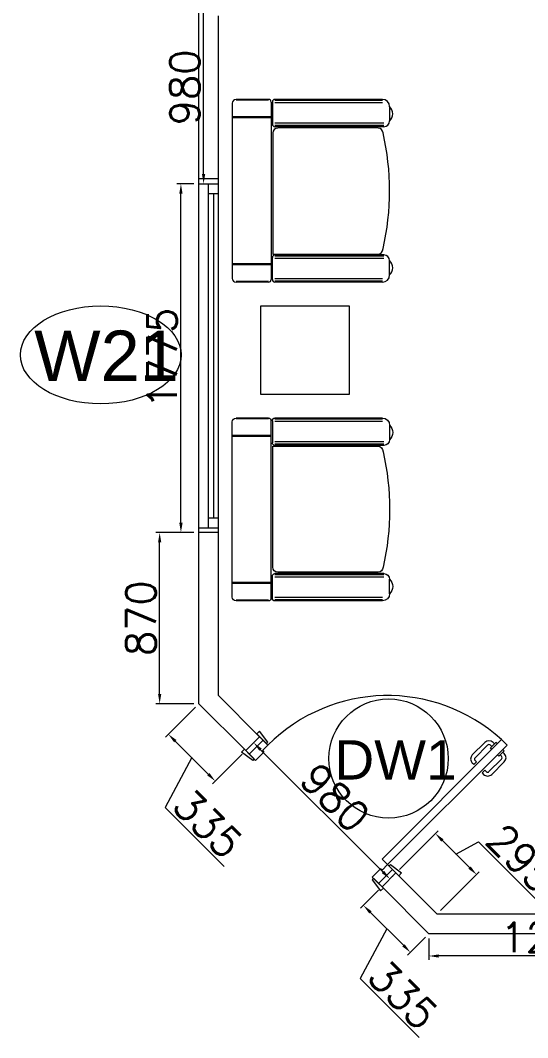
# Model space of a CAD drawing. Header units: millimetres. Extents: x -2143172 to 5255, y -610845 to 279739.
# Drawn here: x -1099944 to -1097365, y -582997 to -577820 of the extents above; entities that cross this region are included whole.
import ezdxf

# ---------------------------------------------------------------- set-up
doc = ezdxf.new("R2010")
doc.units = ezdxf.units.MM
doc.header["$LTSCALE"] = 30
doc.layers.get('0').update_dxf_attribs({"lineweight": 5})
doc.layers.get('Defpoints').update_dxf_attribs({"lineweight": 5})
for name, color, linetype, lineweight in [('Al Window tag', 5, 'Continuous', 5), ('Aluminum', 7, 'Continuous', 5), ('dims.', 152, 'Continuous', 5), ('DTAG', 20, 'Continuous', 9), ('LOADING', 163, 'Continuous', 5), ('Walls', 32, 'Continuous', 5)]:
    doc.layers.add(name, color=color, linetype=linetype, lineweight=lineweight)
doc.layers.add('Wooden Joinery', color=7, linetype='Continuous', lineweight=5, true_color=0x521300)
doc.styles.add('SIMPLEX', font='SIMPLEX.shx', dxfattribs={"height": 150})
doc.styles.add('TTLB-A0-JeddahDP$0$swis721', font='swiss.ttf')
doc.dimstyles.new('Buk', dxfattribs={"dimtxt": 150, "dimasz": 50, "dimexe": 20, "dimexo": 25, "dimgap": 20, "dimtad": 1, "dimdec": 0, "dimrnd": 5, "dimdsep": 46, "dimtxsty": 'SIMPLEX', "dimcen": 0, "dimdle": 20, "dimclrd": 256, "dimclre": 256, "dimclrt": 256, "dimadec": 0, "dimazin": 0, "dimtfac": 0.0075, "dimtdec": 0, "dimtmove": 1, "dimatfit": 2, "dimldrblk": 'ARCHTICK', "dimfxl": 1, "dimtolj": 1, "dimtzin": 0, "dimlwd": -1, "dimlwe": -1, "dimarcsym": 0})

# ---------------------------------------------------------------- blocks, each defined once
blk = doc.blocks.new('*D632')
at = {"layer": 'Defpoints', "color": 0, "transparency": 16777216}
for p in [(-1097866.6, -582468.1, 0.1), (-1096626.1, -582468.1, 0.2), (-1097866.6, -582581.6)]:
    blk.add_point(p, dxfattribs=at)
at = {"layer": 'dims.', "linetype": 'Continuous', "transparency": 16777216}
for p, q in [((-1097866.6, -582493.1), (-1097866.6, -582601.6)), ((-1096626.1, -582493.1), (-1096626.1, -582601.6))]:
    blk.add_line(p, q, dxfattribs=at)
at = {"layer": 'dims.', "transparency": 16777216}
blk.add_line((-1096676.1, -582581.6), (-1097816.6, -582581.6), dxfattribs=at)
for points in [[(-1097816.6, -582573.3), (-1097816.6, -582589.9), (-1097866.6, -582581.6)], [(-1096676.1, -582573.3), (-1096676.1, -582589.9), (-1096626.1, -582581.6)]]:
    blk.add_solid(points, dxfattribs=at)
at = {"layer": 'dims.', "transparency": 16777216, "insert": (-1097246.3, -582486.6), "char_height": 150, "attachment_point": 5, "style": 'SIMPLEX'}
blk.add_mtext('\\A1;1240', dxfattribs=at)
blk = doc.blocks.new('_ArchTick')
at = {"color": 0, "linetype": 'ByBlock', "const_width": 0.15}
blk.add_lwpolyline([(-0.5, -0.5), (0.5, 0.5)], dxfattribs=at)
blk = doc.blocks.new('*D633')
at = {"layer": 'Defpoints', "color": 0, "transparency": 16777216}
for p in [(-1098105.1, -582229.6, 0.1), (-1098199.6, -582324.1), (-1097866.6, -582468.1, 0.1)]:
    blk.add_point(p, dxfattribs=at)
at = {"layer": 'dims.', "linetype": 'Continuous', "transparency": 16777216}
for p, q in [((-1098122.8, -582247.3), (-1098213.8, -582338.3)), ((-1097884.2, -582485.8), (-1097975.2, -582576.8))]:
    blk.add_line(p, q, dxfattribs=at)
at = {"layer": 'dims.', "transparency": 16777216}
for p, q in [((-1097996.5, -582527.3), (-1098164.3, -582359.5)), ((-1098080.4, -582443.4), (-1098216.5, -582696.2)), ((-1098216.5, -582696.2), (-1097915.5, -582997.2))]:
    blk.add_line(p, q, dxfattribs=at)
for points in [[(-1098158.4, -582353.6), (-1098170.2, -582365.4), (-1098199.6, -582324.1)], [(-1097990.6, -582521.4), (-1098002.4, -582533.2), (-1097961.1, -582562.7)]]:
    blk.add_solid(points, dxfattribs=at)
at = {"layer": 'dims.', "transparency": 16777216, "insert": (-1097998.8, -582779.5), "char_height": 150, "attachment_point": 5, "rotation": 315, "style": 'SIMPLEX'}
blk.add_mtext('\\A1;335', dxfattribs=at)
blk = doc.blocks.new('*D634')
at = {"layer": 'Defpoints', "color": 0, "transparency": 16777216}
for p in [(-1097833.8, -581958.3), (-1098034.4, -582158.9, 0.1), (-1097825.1, -582368.1, 0.1)]:
    blk.add_point(p, dxfattribs=at)
at = {"layer": 'dims.', "linetype": 'Continuous', "transparency": 16777216}
for p, q in [((-1098016.7, -582141.2), (-1097819.7, -581944.2)), ((-1097807.5, -582350.4), (-1097610.5, -582153.4))]:
    blk.add_line(p, q, dxfattribs=at)
at = {"layer": 'dims.', "transparency": 16777216}
for p, q in [((-1097660, -582132.2), (-1097798.5, -581993.7)), ((-1097729.2, -582063), (-1097614.3, -582001.1)), ((-1097614.3, -582001.1), (-1097313.3, -582302.1))]:
    blk.add_line(p, q, dxfattribs=at)
for points in [[(-1097792.6, -581987.8), (-1097804.4, -581999.6), (-1097833.8, -581958.3)], [(-1097654.1, -582126.3), (-1097665.8, -582138.1), (-1097624.6, -582167.6)]]:
    blk.add_solid(points, dxfattribs=at)
at = {"layer": 'dims.', "transparency": 16777216, "insert": (-1097396.6, -582084.4), "char_height": 150, "attachment_point": 5, "rotation": 315, "style": 'SIMPLEX'}
blk.add_mtext('\\A1;295', dxfattribs=at)
blk = doc.blocks.new('*D635')
at = {"layer": 'Defpoints', "color": 0, "transparency": 16777216}
for p in [(-1098762.7, -581501.3, 0.1), (-1098757.9, -581496.5), (-1098069.7, -582194.3, 0.1)]:
    blk.add_point(p, dxfattribs=at)
at = {"layer": 'dims.', "linetype": 'Continuous', "transparency": 16777216}
for p, q in [((-1098745, -581483.6), (-1098743.8, -581482.4)), ((-1098052.1, -582176.6), (-1098050.8, -582175.3))]:
    blk.add_line(p, q, dxfattribs=at)
at = {"layer": 'dims.', "transparency": 16777216}
blk.add_line((-1098100.3, -582154.1), (-1098722.6, -581531.9), dxfattribs=at)
for points in [[(-1098716.7, -581526), (-1098728.5, -581537.8), (-1098757.9, -581496.5)], [(-1098094.4, -582148.2), (-1098106.2, -582160), (-1098065, -582189.5)]]:
    blk.add_solid(points, dxfattribs=at)
at = {"layer": 'dims.', "transparency": 16777216, "insert": (-1098344.3, -581775.8), "char_height": 150, "attachment_point": 5, "rotation": 315, "style": 'SIMPLEX'}
blk.add_mtext('\\A1;980', dxfattribs=at)
blk = doc.blocks.new('*D636')
at = {"layer": 'Defpoints', "color": 0, "transparency": 16777216}
for p in [(-1099036.6, -581298.1, 0.1), (-1099191.6, -581453.2), (-1098798.1, -581536.6, 0.1)]:
    blk.add_point(p, dxfattribs=at)
at = {"layer": 'dims.', "linetype": 'Continuous', "transparency": 16777216}
for p, q in [((-1099054.2, -581315.8), (-1099205.8, -581467.3)), ((-1098815.7, -581554.3), (-1098967.3, -581705.8))]:
    blk.add_line(p, q, dxfattribs=at)
at = {"layer": 'dims.', "transparency": 16777216}
for p, q in [((-1098988.5, -581656.3), (-1099156.3, -581488.5)), ((-1099072.4, -581572.4), (-1099208.5, -581825.2)), ((-1099208.5, -581825.2), (-1098907.5, -582126.3))]:
    blk.add_line(p, q, dxfattribs=at)
for points in [[(-1099150.4, -581482.6), (-1099162.2, -581494.4), (-1099191.6, -581453.2)], [(-1098982.6, -581650.5), (-1098994.4, -581662.2), (-1098953.1, -581691.7)]]:
    blk.add_solid(points, dxfattribs=at)
at = {"layer": 'dims.', "transparency": 16777216, "insert": (-1098990.8, -581908.6), "char_height": 150, "attachment_point": 5, "rotation": 315, "style": 'SIMPLEX'}
blk.add_mtext('\\A1;335', dxfattribs=at)
blk = doc.blocks.new('*D637')
at = {"layer": 'Defpoints', "color": 0, "transparency": 16777216}
for p in [(-1099235.8, -580427.4), (-1099036.6, -580427.4, 0.1), (-1099036.6, -581298.1, 0.1)]:
    blk.add_point(p, dxfattribs=at)
at = {"layer": 'dims.', "linetype": 'Continuous', "transparency": 16777216}
for p, q in [((-1099061.6, -580427.4), (-1099255.8, -580427.4)), ((-1099061.6, -581298.1), (-1099255.8, -581298.1))]:
    blk.add_line(p, q, dxfattribs=at)
at = {"layer": 'dims.', "transparency": 16777216}
blk.add_line((-1099235.8, -581248.1), (-1099235.8, -580477.4), dxfattribs=at)
for points in [[(-1099244.1, -580477.4), (-1099227.4, -580477.4), (-1099235.8, -580427.4)], [(-1099244.1, -581248.1), (-1099227.4, -581248.1), (-1099235.8, -581298.1)]]:
    blk.add_solid(points, dxfattribs=at)
at = {"layer": 'dims.', "transparency": 16777216, "insert": (-1099330.8, -580862.8), "char_height": 150, "attachment_point": 5, "rotation": 90, "style": 'SIMPLEX'}
blk.add_mtext('\\A1;870', dxfattribs=at)
blk = doc.blocks.new('*D638')
at = {"layer": 'Defpoints', "color": 0, "transparency": 16777216}
for p in [(-1099127.7, -578652.4), (-1099036.6, -578652.4, 0.1), (-1099036.6, -580427.4, 0.1)]:
    blk.add_point(p, dxfattribs=at)
at = {"layer": 'dims.', "linetype": 'Continuous', "transparency": 16777216}
for p, q in [((-1099061.6, -578652.4), (-1099147.7, -578652.4)), ((-1099061.6, -580427.4), (-1099147.7, -580427.4))]:
    blk.add_line(p, q, dxfattribs=at)
at = {"layer": 'dims.', "transparency": 16777216}
blk.add_line((-1099127.7, -580377.4), (-1099127.7, -578702.4), dxfattribs=at)
for points in [[(-1099136, -578702.4), (-1099119.3, -578702.4), (-1099127.7, -578652.4)], [(-1099136, -580377.4), (-1099119.3, -580377.4), (-1099127.7, -580427.4)]]:
    blk.add_solid(points, dxfattribs=at)
at = {"layer": 'dims.', "transparency": 16777216, "insert": (-1099222.7, -579539.9), "char_height": 150, "attachment_point": 5, "rotation": 90, "style": 'SIMPLEX'}
blk.add_mtext('\\A1;1775', dxfattribs=at)
blk = doc.blocks.new('*D639')
at = {"layer": 'Defpoints', "color": 0, "transparency": 16777216}
for p in [(-1099036.6, -577671.2, 0.1), (-1099012.4, -577671.2), (-1099036.6, -578652.4, 0.1)]:
    blk.add_point(p, dxfattribs=at)
at = {"layer": 'dims.', "linetype": 'Continuous', "transparency": 16777216}
for p, q in [((-1099011.6, -577671.2), (-1098992.4, -577671.2)), ((-1099011.6, -578652.4), (-1098992.4, -578652.4))]:
    blk.add_line(p, q, dxfattribs=at)
at = {"layer": 'dims.', "transparency": 16777216}
blk.add_line((-1099012.4, -578602.4), (-1099012.4, -577721.2), dxfattribs=at)
for points in [[(-1099020.7, -577721.2), (-1099004, -577721.2), (-1099012.4, -577671.2)], [(-1099020.7, -578602.4), (-1099004, -578602.4), (-1099012.4, -578652.4)]]:
    blk.add_solid(points, dxfattribs=at)
at = {"layer": 'dims.', "transparency": 16777216, "insert": (-1099107.4, -578161.8), "char_height": 150, "attachment_point": 5, "rotation": 90, "style": 'SIMPLEX'}
blk.add_mtext('\\A1;980', dxfattribs=at)
blk = doc.blocks.new('A$C72370EFE')
at = {"layer": 'Wooden Joinery'}
for p, q in [((-0.01, -0.04), (-0.02, -0.04)), ((-0.01, -0.03), (-0.01, -0.07)), ((0, -0.03), (-0.01, -0.03)), ((0.04, -0.03), (0.05, -0.03)), ((0.05, -0.03), (0.05, -0.07)), ((0.05, -0.04), (0.06, -0.04)), ((-0.05, -0.07), (-0.05, -0.16)), ((-0.03, -0.07), (-0.03, -0.16)), ((-0.01, -0.06), (-0.02, -0.06)), ((0, -0.07), (-0.01, -0.07)), ((0.04, -0.07), (0.05, -0.07)), ((0.05, -0.06), (0.06, -0.06)), ((0.07, -0.07), (0.07, -0.16)), ((0.09, -0.07), (0.09, -0.16)), ((-0.01, -0.17), (-0.02, -0.17)), ((-0.01, -0.19), (-0.02, -0.19)), ((-0.01, -0.17), (-0.01, -0.19)), ((0.05, -0.17), (0.06, -0.17)), ((0.05, -0.17), (0.05, -0.19)), ((0.05, -0.19), (0.06, -0.19))]:
    blk.add_line(p, q, dxfattribs=at)
for centre, radius, start, end in [((-0.02, -0.07), 0.03, 90, 180), ((0.06, -0.07), 0.03, 0, 90), ((-0.02, -0.07), 0.01, 90, 180), ((0.06, -0.07), 0.01, 0, 90), ((-0.02, -0.16), 0.03, 180, 270), ((-0.02, -0.16), 0.01, 180, 270), ((0.06, -0.16), 0.01, 270, 0), ((0.06, -0.16), 0.03, 270, 0)]:
    blk.add_arc(centre, radius, start, end, dxfattribs=at)
blk = doc.blocks.new('A$C5DAD61B4')
at = {"layer": 'Wooden Joinery'}
for points in [[(80, 959.1), (80, 969.1), (10, 979.1), (10, 959.1)], [(940, 959.1), (940, 969.1), (1010, 979.1), (1010, 959.1)], [(70, 859.1), (70, 849.1), (0, 839.1), (0, 859.1)], [(120, 859.1), (120, 0), (80, 0), (80, 859.1)], [(950, 859.1), (950, 849.1), (1020, 839.1), (1020, 859.1)]]:
    blk.add_lwpolyline(points, close=True, dxfattribs=at)
for points in [[(45, 859.1), (45, 959.1), (20, 959.1), (20, 859.1), (45, 859.1)], [(45, 859.1), (80, 859.1), (80, 899.1), (90, 899.1), (90, 959.1), (45, 959.1), (45, 859.1)], [(975, 859.1), (940, 859.1), (940, 899.1), (930, 899.1), (930, 959.1), (975, 959.1), (975, 859.1)], [(975, 859.1), (975, 959.1), (1000, 959.1), (1000, 859.1), (975, 859.1)]]:
    blk.add_lwpolyline(points, dxfattribs=at)
blk.add_arc((80, 859.1), 860, 272.666, 0, dxfattribs=at)
at = {"layer": 'Wooden Joinery', "xscale": 999.9999999998854, "yscale": 999.9999999998854, "zscale": 999.9999999998854, "rotation": 180}
blk.add_blockref('A$C72370EFE', (120, 0), dxfattribs=at)
blk = doc.blocks.new('A$C164D1FF0')
at = {"layer": 'DTAG'}
blk.add_circle((0, 0), 303.3, dxfattribs=at)
at = {"layer": 'DTAG', "insert": (-275.2, 93.3), "char_height": 200, "width": 6547.939, "attachment_point": 1, "style": 'TTLB-A0-JeddahDP$0$swis721'}
blk.add_mtext('DW1', dxfattribs=at)
blk = doc.blocks.new('single seat')
at = {"layer": 'LOADING'}
for p, q in [((-972742.2, -381703.1), (-972742.2, -382595.5)), ((-972558.1, -381684), (-972723.2, -381684)), ((-972558.1, -381687.4), (-972723.2, -381687.4)), ((-972544.8, -381697.3), (-972544.8, -382601.1)), ((-972538.5, -381697.3), (-972538.5, -381809.5)), ((-971978.9, -381684), (-972525.2, -381684)), ((-971978.9, -381689.9), (-972525.2, -381689.9)), ((-971978.9, -381701.7), (-972525.2, -381701.7)), ((-971942.2, -381720.6), (-971942.2, -381794)), ((-972544.8, -381772.1), (-972742.2, -381772.1)), ((-972544.8, -381774.6), (-972742.2, -381774.6)), ((-972544.8, -381777.1), (-972742.2, -381777.1)), ((-971971, -381805.1), (-972525.2, -381805.1)), ((-971971, -381816.9), (-972525.2, -381816.9)), ((-971971, -381822.8), (-972525.2, -381822.8)), ((-972001, -381829.5), (-972511, -381829.5)), ((-972536.4, -381854.9), (-972536.4, -382471.4)), ((-972538.5, -382600.9), (-972538.5, -382488.7)), ((-972536.4, -382471.4), (-972003.7, -382471.4)), ((-971971, -382475.4), (-972525.2, -382475.4)), ((-971971, -382481.3), (-972525.2, -382481.3)), ((-971971, -382493.1), (-972525.2, -382493.1)), ((-971942.2, -382577.6), (-971942.2, -382504.2)), ((-972544.8, -382521), (-972742.2, -382521)), ((-972544.8, -382523.6), (-972742.2, -382523.6)), ((-972544.8, -382526.1), (-972742.2, -382526.1)), ((-972558.1, -382610.8), (-972723.2, -382610.8)), ((-971978.9, -382596.4), (-972525.2, -382596.4)), ((-971978.9, -382608.3), (-972525.2, -382608.3)), ((-972558.1, -382614.2), (-972723.2, -382614.2)), ((-971978.9, -382614.2), (-972525.2, -382614.2))]:
    blk.add_line(p, q, dxfattribs=at)
for centre, radius, start, end in [((-972723.2, -381703.1), 19.1, 90, 180), ((-972558.1, -381697.3), 13.3, 0, 90), ((-972525.2, -381697.3), 13.3, 90, 180), ((-971978.9, -381720.6), 36.6, 0, 90), ((-971976, -381757.3), 49.9, 312.6462, 47.3538), ((-972525.2, -381809.5), 13.3, 180, 270), ((-972511, -381854.9), 25.3, 90, 180), ((-972001, -381854.9), 25.3, 0, 90), ((-971971, -381794), 28.8, 270, 0), ((-973252.2, -382149.1), 1310, 347.0217, 12.9783), ((-972003.7, -382443.3), 28.1, 270, 0), ((-972525.2, -382488.7), 13.3, 90, 180), ((-971971, -382504.2), 28.8, 0, 90), ((-971976, -382540.9), 49.9, 312.6462, 47.3538), ((-972723.2, -382595.1), 19.1, 180, 270), ((-972558.1, -382600.9), 13.3, 270, 0), ((-972525.2, -382600.9), 13.3, 180, 270), ((-971978.9, -382577.6), 36.6, 270, 0)]:
    blk.add_arc(centre, radius, start, end, dxfattribs=at)

msp = doc.modelspace()

# ---------------------------------------------------------------- linework, layer by layer
at = {"layer": 'Al Window tag'}
msp.add_ellipse((-1099535.3, -579522.9), major_axis=(408.6, 0), ratio=0.610025, dxfattribs=at)
at = {"layer": 'Aluminum', "color": 5}
for p, q in [((-1099036.6, -580427.4, 0.2), (-1099036.6, -578627.4, 0.2)), ((-1099036.6, -578652.4, 0.2), (-1098936.6, -578652.4, 0.2)), ((-1098986.6, -580402.4, 0.2), (-1098986.6, -578652.4, 0.2)), ((-1098936.6, -580427.4, 0.2), (-1098936.6, -578627.4, 0.2)), ((-1098986.6, -578702.4, 0.2), (-1098936.6, -578702.4, 0.2)), ((-1098961.6, -578702.4, 0.2), (-1098961.6, -580352.4, 0.2)), ((-1098986.6, -580352.4, 0.2), (-1098936.6, -580352.4, 0.2)), ((-1099036.6, -580402.4, 0.2), (-1098936.6, -580402.4, 0.2))]:
    msp.add_line(p, q, dxfattribs=at)
at = {"layer": 'LOADING', "elevation": 0.1}
msp.add_lwpolyline([(-1098271.4, -579723.7), (-1098721.4, -579723.7), (-1098721.4, -579273.7), (-1098271.4, -579273.7)], close=True, dxfattribs=at)
at = {"layer": 'Walls'}
for p, q in [((-1099036.6, -578627.4, 0.2), (-1099036.6, -577671.2, 0.2)), ((-1098936.6, -578627.4, 0.2), (-1098936.6, -577798.1, 0.2)), ((-1098936.6, -578627.4, 0.2), (-1099036.6, -578627.4, 0.2)), ((-1099036.6, -581298.1, 0.2), (-1099036.6, -580427.4, 0.2)), ((-1098936.6, -580427.4, 0.2), (-1099036.6, -580427.4, 0.2)), ((-1098936.6, -581256.7, 0.2), (-1098936.6, -580427.4, 0.2)), ((-1098936.6, -581256.7, 0.2), (-1098727.3, -581465.9, 0.2)), ((-1099036.6, -581298.1, 0.2), (-1098798.1, -581536.6, 0.2)), ((-1098727.3, -581465.9, 0.2), (-1098798.1, -581536.6, 0.2)), ((-1098034.4, -582158.9, 0.2), (-1098105.1, -582229.6, 0.2)), ((-1098034.4, -582158.9, 0.2), (-1097825.1, -582368.1, 0.2)), ((-1098105.1, -582229.6, 0.2), (-1097866.6, -582468.1, 0.2)), ((-1094227, -582368.1, 0.2), (-1097825.1, -582368.1, 0.2)), ((-1094127, -582468.1, 0.2), (-1097866.6, -582468.1, 0.2))]:
    msp.add_line(p, q, dxfattribs=at)

# ---------------------------------------------------------------- block references
at = {"layer": 'DTAG'}
msp.add_blockref('A$C164D1FF0', (-1098071.6, -581577, -0.1), dxfattribs=at)
at = {"layer": 'LOADING'}
msp.add_blockref('single seat', (-126124.3, -196538.7, 0.1), dxfattribs=at)
at = {"layer": 'LOADING', "xscale": -1, "rotation": 180}
msp.add_blockref('single seat', (-126124.3, -962458.7, 0.1), dxfattribs=at)
at = {"layer": 'Wooden Joinery', "rotation": 135}
msp.add_blockref('A$C5DAD61B4', (-1097412.8, -581565.6, 0.2), dxfattribs=at)

# ---------------------------------------------------------------- texts
at = {"layer": 'Al Window tag', "insert": (-1099873.6, -579399.1, 0), "char_height": 256, "attachment_point": 1, "style": 'TTLB-A0-JeddahDP$0$swis721'}
msp.add_mtext_dynamic_manual_height_columns('W21', width=1569.457, gutter_width=9406.5, heights=[480.3], dxfattribs=at)

# ---------------------------------------------------------------- dimensions: what is measured, and where the dimension line sits
at = {"layer": 'dims.'}
for base, p1, p2, picture, middle in [((-1099012.4, -577671.2, 0.1), (-1099036.6, -578652.4, 0.2), (-1099036.6, -577671.2, 0.2), '*D639', (-1099107.4, -578161.8, 0.1)), ((-1099127.7, -578652.4, 0.1), (-1099036.6, -580427.4, 0.2), (-1099036.6, -578652.4, 0.2), '*D638', (-1099222.7, -579539.9, 0.1)), ((-1099235.8, -580427.4, 0.1), (-1099036.6, -581298.1, 0.2), (-1099036.6, -580427.4, 0.2), '*D637', (-1099330.8, -580862.8, 0.1))]:
    dim = msp.add_linear_dim(base=base, p1=p1, p2=p2, angle=90, dimstyle='Buk', dxfattribs=at)
    dim.commit()
    dim.dimension.update_dxf_attribs({"geometry": picture, "text_midpoint": middle})
for p1, p2, distance, picture, middle in [((-1098798.1, -581536.6, 0.2), (-1099036.6, -581298.1, 0.2), 219.3, '*D636', (-1099127.2, -581772.2, 0.1)), ((-1098069.7, -582194.3, 0.2), (-1098762.7, -581501.3, 0.2), -6.7, '*D635', (-1098344.3, -581775.8, 0.1)), ((-1097825.1, -582368.1, 0.2), (-1098034.4, -582158.9, 0.2), -283.6, '*D634', (-1097533, -581948.1, 0.1)), ((-1097866.6, -582468.1, 0.2), (-1098105.1, -582229.6, 0.2), 133.7, '*D633', (-1098135.2, -582643.2, 0.1))]:
    dim = msp.add_aligned_dim(p1=p1, p2=p2, distance=distance, dimstyle='Buk', dxfattribs=at)
    dim.commit()
    dim.dimension.update_dxf_attribs({"geometry": picture, "text_midpoint": middle})
dim = msp.add_linear_dim(base=(-1097866.5701, -582581.5918, 0.1045), p1=(-1096626.0776, -582468.1243, 0.3134), p2=(-1097866.5701, -582468.1243, 0.2089), dimstyle='Buk', dxfattribs=at)
dim.commit()
dim.dimension.update_dxf_attribs({"geometry": '*D632', "text_midpoint": (-1097246.3238, -582486.5918, 0.1045)})

doc.saveas('drawing.dxf')
